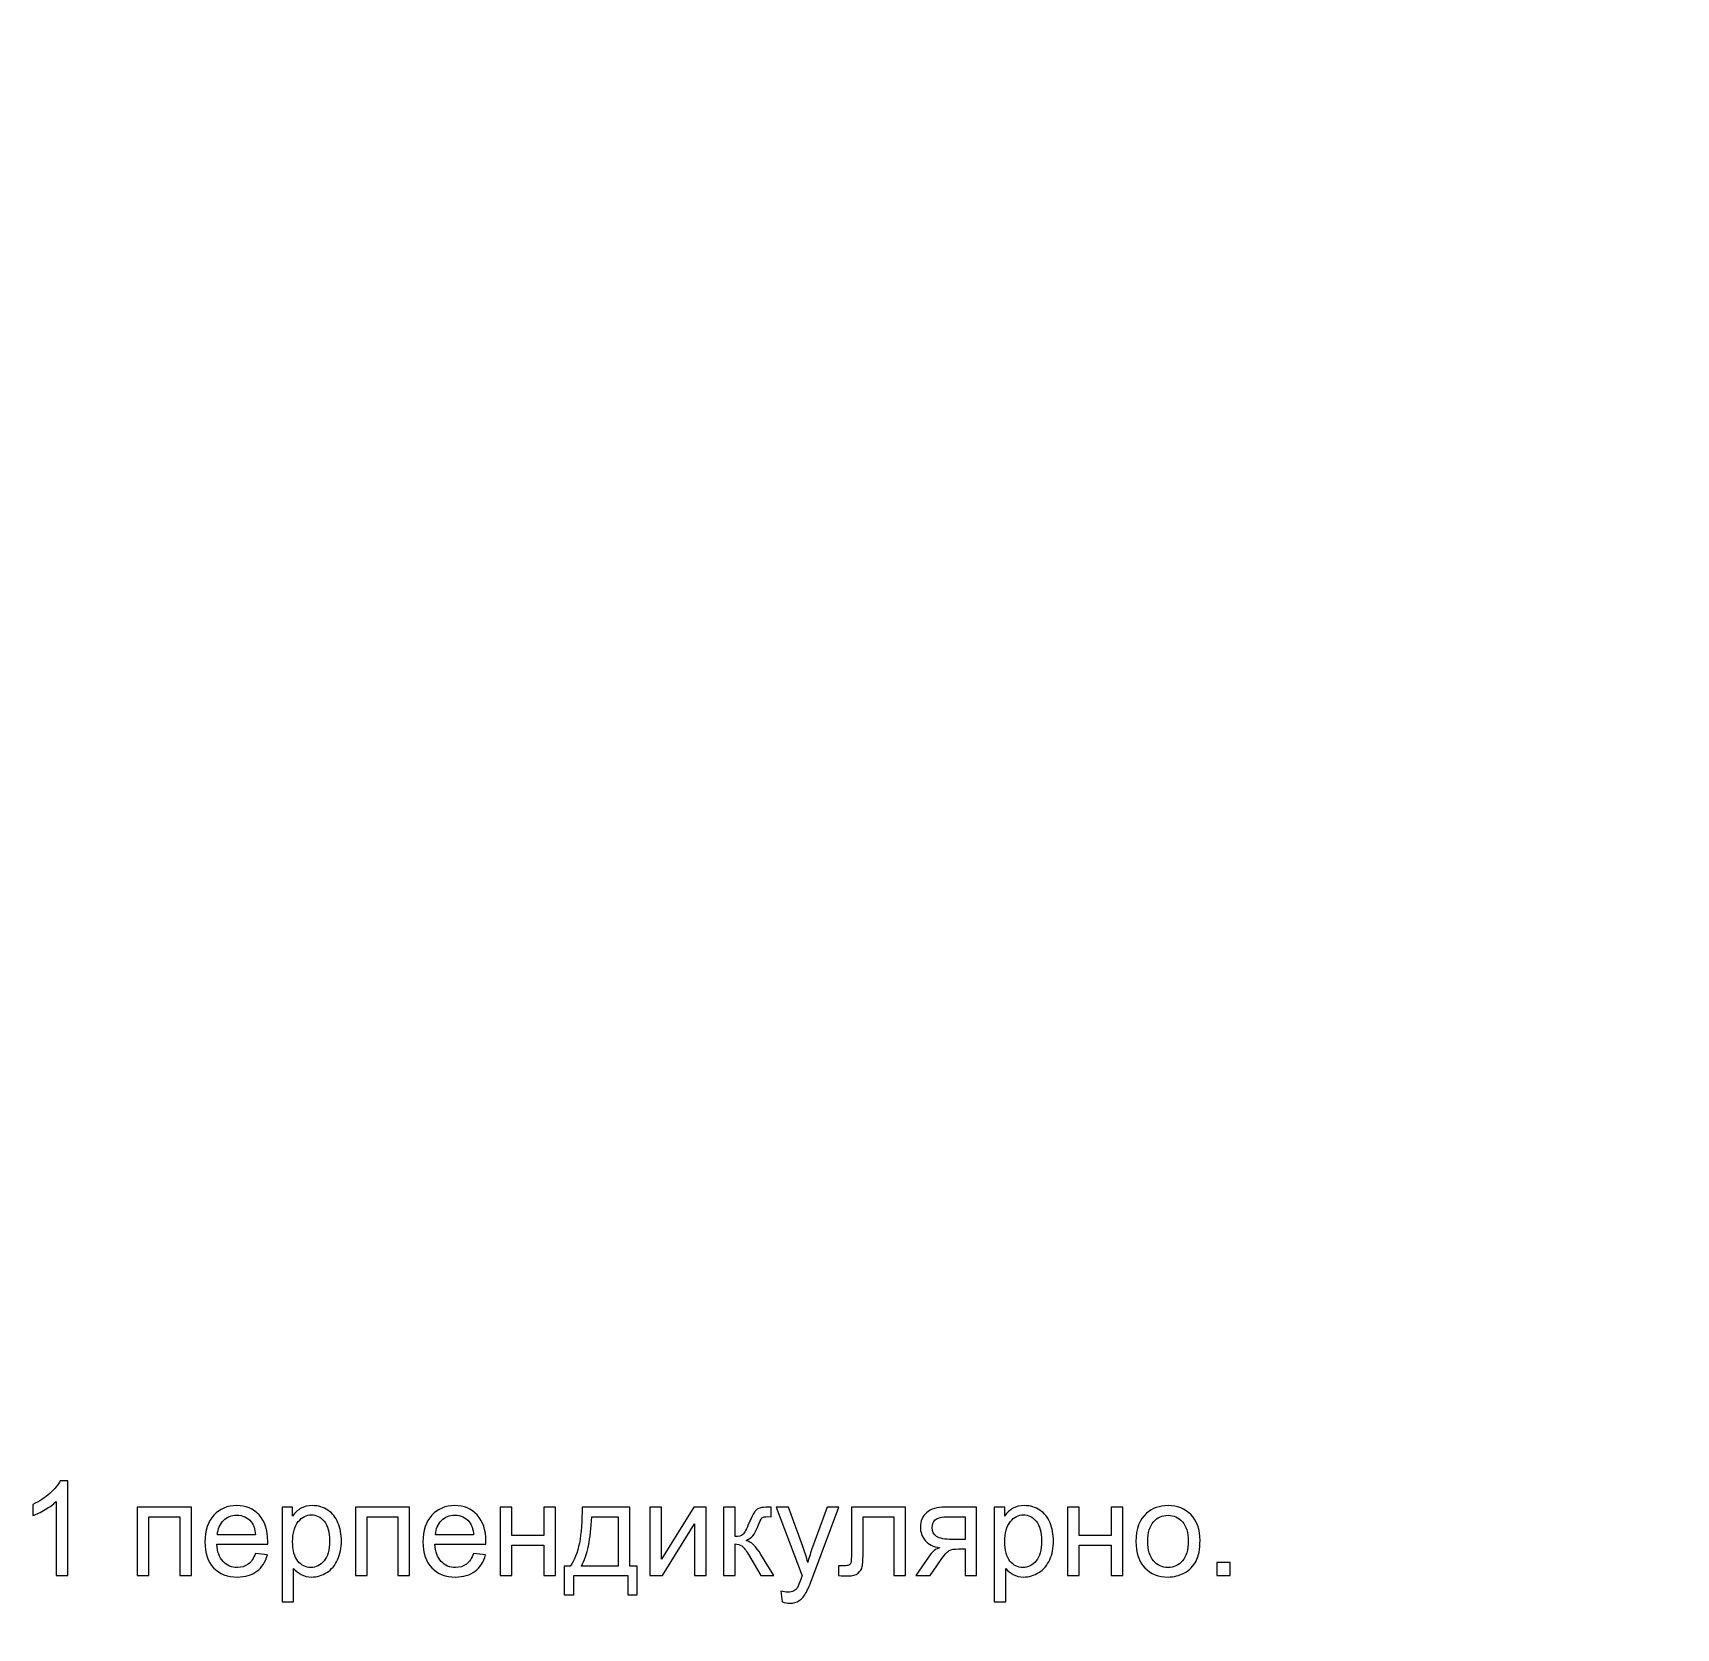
# Model space of a CAD drawing. Header units: millimetres. Extents: x -998 to 1016, y -1915 to 1914.
# Drawn here: x -381.4 to -95.7, y 1627.3 to 1904.6 of the extents above; entities that cross this region are included whole.
import ezdxf

# ---------------------------------------------------------------- set-up
doc = ezdxf.new("R2010")
doc.units = ezdxf.units.MM
doc.header["$MEASUREMENT"] = 0
doc.layers.add('layer 1', color=7, linetype='Continuous')

msp = doc.modelspace()

# ---------------------------------------------------------------- linework, layer by layer
at = {"layer": 'layer 1', "color": 114, "lineweight": 9}
msp.add_open_spline([(144.4676, -161.6374), (144.4676, -161.6374), (144.4676, -182.6297), (144.4676, -182.6297), (144.4676, -182.6297), (144.4676, -182.6297), (44.4676, -182.6297), (44.4676, -182.6297), (44.4676, -182.6297), (44.4676, -182.6297), (44.4676, -161.6374), (44.4676, -161.6374), (44.4676, -161.6374), (44.4676, -161.6374), (44.4677, -161.6297), (44.4677, -161.6297), (44.4677, -161.6297), (44.4677, -159.9729), (43.1245, -158.6297), (41.4677, -158.6297), (41.4677, -158.6297), (39.8109, -158.6297), (38.4677, -159.9729), (38.4677, -161.6297), (38.4677, -161.6297), (38.4677, -161.6297), (-49.5324, -161.6297), (-49.5324, -161.6297), (-49.5324, -161.6297), (-49.5324, -159.9728), (-50.8755, -158.6297), (-52.5324, -158.6297), (-52.5324, -158.6297), (-54.1893, -158.6297), (-55.5324, -159.9728), (-55.5324, -161.6297), (-55.5324, -161.6297), (-55.5324, -161.6297), (-55.5324, -182.6297), (-55.5324, -182.6297), (-55.5324, -182.6297), (-55.5324, -182.6297), (-155.5324, -182.6297), (-155.5324, -182.6297), (-155.5324, -182.6297), (-155.5324, -182.6297), (-155.5324, -161.6297), (-155.5324, -161.6297), (-155.5324, -161.6297), (-155.5324, -159.9728), (-156.8755, -158.6297), (-158.5324, -158.6297), (-158.5324, -158.6297), (-160.1893, -158.6297), (-161.5324, -159.9728), (-161.5324, -161.6297), (-161.5324, -161.6297), (-161.5324, -161.6297), (-186.5324, -161.6297), (-186.5324, -161.6297), (-186.5324, -161.6297), (-186.5324, -161.6297), (-186.5324, -161.621), (-186.5324, -161.621), (-186.5324, -161.621), (-186.5324, -161.621), (-186.5324, -157.6384), (-186.5324, -157.6384), (-186.5324, -157.6384), (-186.5324, -143.8456), (-186.5324, -127.4138), (-186.5324, -113.621), (-186.5324, -113.621), (-185.5152, -113.527), (-184.7189, -112.7028), (-184.7189, -111.6297), (-184.7189, -111.6297), (-184.7189, -110.5566), (-185.6149, -109.6297), (-186.7189, -109.6297), (-186.7189, -109.6297), (-186.7189, -109.6297), (-186.7991, -109.6297), (-186.7991, -109.6297), (-186.7991, -109.6297), (-186.7991, -109.6297), (-196.3095, -109.6297), (-196.3095, -109.6297), (-196.3095, -109.6297), (-196.3095, -109.6297), (-196.5324, -109.6421), (-196.5324, -109.6421), (-196.5324, -109.6421), (-197.532, -109.753), (-198.3095, -110.6005), (-198.3095, -111.6297), (-198.3095, -111.6297), (-198.3095, -112.6589), (-197.532, -113.5064), (-196.5324, -113.6173), (-196.5324, -113.6173), (-196.5324, -127.4206), (-196.5324, -143.8388), (-196.5324, -157.6421), (-196.5324, -157.6421), (-196.5324, -157.6421), (-196.5324, -161.6173), (-196.5324, -161.6173), (-196.5324, -161.6173), (-196.5324, -161.6173), (-196.5324, -161.6297), (-196.5324, -161.6297), (-196.5324, -161.6297), (-196.5324, -161.6297), (-205.0811, -161.6297), (-205.0811, -161.6297), (-205.0811, -161.6297), (-205.3639, -161.6297), (-205.5325, -161.5372), (-205.5325, -161.2882), (-205.5325, -161.2882), (-205.5325, -161.2882), (-205.5321, 510.098), (-205.5321, 510.098), (-205.5321, 510.098), (-205.5321, 812.9818), (-205.5321, 994.5099), (-205.5321, 1297.3937), (-205.5321, 1297.3937), (-205.5321, 1435.6691), (86.4509, 1406.9977), (96.8733, 1557.3874), (96.8733, 1557.3874), (96.9943, 1584.7277), (100.0804, 1813.5655), (97.475, 1838.3703), (97.475, 1838.3703), (97.475, 1838.3703), (112.475, 1838.3703), (112.475, 1838.3703), (112.475, 1838.3703), (114.1319, 1838.3703), (115.475, 1839.7134), (115.475, 1841.3703), (115.475, 1841.3703), (115.475, 1843.0272), (114.1319, 1844.3703), (112.475, 1844.3703), (112.475, 1844.3703), (112.475, 1844.3703), (112.475, 1859.3709), (112.475, 1859.3709), (112.475, 1859.3709), (112.475, 1859.3709), (112.475, 1866.2398), (112.475, 1866.2398), (112.475, 1866.2398), (112.475, 1866.2398), (127.475, 1866.2398), (127.475, 1866.2398), (127.475, 1866.2398), (129.1319, 1866.2398), (130.475, 1867.5829), (130.475, 1869.2398), (130.475, 1869.2398), (130.475, 1870.8967), (129.1319, 1872.2398), (127.475, 1872.2398), (127.475, 1872.2398), (127.475, 1872.2398), (127.475, 1887.2397), (127.475, 1887.2397), (127.475, 1887.2397), (127.475, 1887.2397), (127.475, 1894.1092), (127.475, 1894.1092), (127.475, 1894.1092), (127.475, 1897.5437), (127.4443, 1903.1743), (127.475, 1904.4518), (127.475, 1904.4518), (127.475, 1904.4518), (190.0529, 1904.6473), (190.0529, 1904.6473), (190.0529, 1904.6473), (190.0529, 1662.555), (190.0529, 1420.9626), (190.0529, 1178.8703), (190.0529, 1178.8703), (190.0529, 1178.8703), (-43.8065, 1178.8703), (-43.8065, 1178.8703), (-43.8065, 1178.8703), (-43.8065, 1178.8703), (-43.8065, 1178.8704), (-43.8065, 1178.8704), (-43.8065, 1178.8704), (-43.8065, 1180.5273), (-45.1496, 1181.8704), (-46.8065, 1181.8704), (-46.8065, 1181.8704), (-49.5989, 1181.8704), (-49.8406, 1178.8703), (-49.8682, 1178.8703), (-49.8682, 1178.8703), (-49.8682, 1178.8703), (-49.8682, 1162.8703), (-49.8682, 1162.8703), (-49.8682, 1162.8703), (-49.8411, 1162.8703), (-49.5982, 1159.8703), (-46.8065, 1159.8703), (-46.8065, 1159.8703), (-45.1496, 1159.8703), (-43.8065, 1161.2134), (-43.8065, 1162.8703), (-43.8065, 1162.8703), (-43.8065, 1162.8703), (190.0529, 1162.8703), (190.0529, 1162.8703), (190.0529, 1162.8703), (190.0529, 1162.8703), (190.0529, 843.8703), (190.0529, 843.8703), (190.0529, 843.8703), (190.0529, 843.8703), (-43.8065, 843.8703), (-43.8065, 843.8703), (-43.8065, 843.8703), (-43.8065, 843.8703), (-43.8065, 843.8704), (-43.8065, 843.8704), (-43.8065, 843.8704), (-43.8065, 845.5273), (-45.1496, 846.8704), (-46.8065, 846.8704), (-46.8065, 846.8704), (-49.5975, 846.8704), (-49.8422, 843.8703), (-49.8682, 843.8703), (-49.8682, 843.8703), (-49.8682, 843.8703), (-49.8682, 827.8703), (-49.8682, 827.8703), (-49.8682, 827.8703), (-49.8411, 827.8703), (-49.5982, 824.8703), (-46.8065, 824.8703), (-46.8065, 824.8703), (-45.1496, 824.8703), (-43.8065, 826.2134), (-43.8065, 827.8703), (-43.8065, 827.8703), (-43.8065, 827.8703), (190.0529, 827.8703), (190.0529, 827.8703), (190.0529, 827.8703), (190.0529, 827.8703), (190.0529, 508.8703), (190.0529, 508.8703), (190.0529, 508.8703), (190.0529, 508.8703), (-43.8065, 508.8703), (-43.8065, 508.8703), (-43.8065, 508.8703), (-43.8065, 510.5272), (-45.1496, 511.8703), (-46.8065, 511.8703), (-46.8065, 511.8703), (-48.4634, 511.8703), (-49.8682, 510.5272), (-49.8682, 508.8703), (-49.8682, 508.8703), (-49.8682, 508.8703), (-49.8682, 492.8703), (-49.8682, 492.8703), (-49.8682, 492.8703), (-49.8682, 491.2134), (-48.4634, 489.8703), (-46.8065, 489.8703), (-46.8065, 489.8703), (-45.1496, 489.8703), (-43.8065, 491.2134), (-43.8065, 492.8703), (-43.8065, 492.8703), (-43.8065, 492.8703), (190.0529, 492.8703), (190.0529, 492.8703), (190.0529, 492.8703), (190.0529, 492.8703), (190.0529, 173.8703), (190.0529, 173.8703), (190.0529, 173.8703), (190.0529, 173.8703), (-43.8065, 173.8703), (-43.8065, 173.8703), (-43.8065, 173.8703), (-43.8065, 175.5272), (-45.1496, 176.8703), (-46.8065, 176.8703), (-46.8065, 176.8703), (-48.4634, 176.8703), (-49.8682, 175.5272), (-49.8682, 173.8703), (-49.8682, 173.8703), (-49.8682, 173.8703), (-49.8682, 157.8703), (-49.8682, 157.8703), (-49.8682, 157.8703), (-49.8682, 156.2134), (-48.4634, 154.8703), (-46.8065, 154.8703), (-46.8065, 154.8703), (-45.1496, 154.8703), (-43.8065, 156.2134), (-43.8065, 157.8703), (-43.8065, 157.8703), (-43.8065, 157.8703), (190.0529, 157.8703), (190.0529, 157.8703), (190.0529, 157.8703), (190.0529, 157.8703), (190.0529, -161.6297), (190.0529, -161.6297), (190.0529, -161.6297), (190.0529, -161.6297), (150.4675, -161.6297), (150.4675, -161.6297), (150.4675, -161.6297), (150.4675, -159.9729), (149.1243, -158.6297), (147.4675, -158.6297), (147.4675, -158.6297), (145.8107, -158.6297), (144.4675, -159.9729), (144.4675, -161.6297), (144.4675, -161.6297), (144.4675, -161.6297), (144.4676, -161.6374), (144.4676, -161.6374)], degree=3, knots=[0, 0, 0, 0, 0.01162791, 0.01162791, 0.01162791, 0.01162791, 0.02325581, 0.02325581, 0.02325581, 0.02325581, 0.03488372, 0.03488372, 0.03488372, 0.03488372, 0.04651163, 0.04651163, 0.04651163, 0.04651163, 0.05813953, 0.05813953, 0.05813953, 0.05813953, 0.06976744, 0.06976744, 0.06976744, 0.06976744, 0.08139535, 0.08139535, 0.08139535, 0.08139535, 0.09302326, 0.09302326, 0.09302326, 0.09302326, 0.10465116, 0.10465116, 0.10465116, 0.10465116, 0.11627907, 0.11627907, 0.11627907, 0.11627907, 0.12790698, 0.12790698, 0.12790698, 0.12790698, 0.13953488, 0.13953488, 0.13953488, 0.13953488, 0.15116279, 0.15116279, 0.15116279, 0.15116279, 0.1627907, 0.1627907, 0.1627907, 0.1627907, 0.1744186, 0.1744186, 0.1744186, 0.1744186, 0.18604651, 0.18604651, 0.18604651, 0.18604651, 0.19767442, 0.19767442, 0.19767442, 0.19767442, 0.20930233, 0.20930233, 0.20930233, 0.20930233, 0.22093023, 0.22093023, 0.22093023, 0.22093023, 0.23255814, 0.23255814, 0.23255814, 0.23255814, 0.24418605, 0.24418605, 0.24418605, 0.24418605, 0.25581395, 0.25581395, 0.25581395, 0.25581395, 0.26744186, 0.26744186, 0.26744186, 0.26744186, 0.27906977, 0.27906977, 0.27906977, 0.27906977, 0.29069767, 0.29069767, 0.29069767, 0.29069767, 0.30232558, 0.30232558, 0.30232558, 0.30232558, 0.31395349, 0.31395349, 0.31395349, 0.31395349, 0.3255814, 0.3255814, 0.3255814, 0.3255814, 0.3372093, 0.3372093, 0.3372093, 0.3372093, 0.34883721, 0.34883721, 0.34883721, 0.34883721, 0.36046512, 0.36046512, 0.36046512, 0.36046512, 0.37209302, 0.37209302, 0.37209302, 0.37209302, 0.38372093, 0.38372093, 0.38372093, 0.38372093, 0.39534884, 0.39534884, 0.39534884, 0.39534884, 0.40697674, 0.40697674, 0.40697674, 0.40697674, 0.41860465, 0.41860465, 0.41860465, 0.41860465, 0.43023256, 0.43023256, 0.43023256, 0.43023256, 0.44186047, 0.44186047, 0.44186047, 0.44186047, 0.45348837, 0.45348837, 0.45348837, 0.45348837, 0.46511628, 0.46511628, 0.46511628, 0.46511628, 0.47674419, 0.47674419, 0.47674419, 0.47674419, 0.48837209, 0.48837209, 0.48837209, 0.48837209, 0.5, 0.5, 0.5, 0.5, 0.51162791, 0.51162791, 0.51162791, 0.51162791, 0.52325581, 0.52325581, 0.52325581, 0.52325581, 0.53488372, 0.53488372, 0.53488372, 0.53488372, 0.54651163, 0.54651163, 0.54651163, 0.54651163, 0.55813953, 0.55813953, 0.55813953, 0.55813953, 0.56976744, 0.56976744, 0.56976744, 0.56976744, 0.58139535, 0.58139535, 0.58139535, 0.58139535, 0.59302326, 0.59302326, 0.59302326, 0.59302326, 0.60465116, 0.60465116, 0.60465116, 0.60465116, 0.61627907, 0.61627907, 0.61627907, 0.61627907, 0.62790698, 0.62790698, 0.62790698, 0.62790698, 0.63953488, 0.63953488, 0.63953488, 0.63953488, 0.65116279, 0.65116279, 0.65116279, 0.65116279, 0.6627907, 0.6627907, 0.6627907, 0.6627907, 0.6744186, 0.6744186, 0.6744186, 0.6744186, 0.68604651, 0.68604651, 0.68604651, 0.68604651, 0.69767442, 0.69767442, 0.69767442, 0.69767442, 0.70930233, 0.70930233, 0.70930233, 0.70930233, 0.72093023, 0.72093023, 0.72093023, 0.72093023, 0.73255814, 0.73255814, 0.73255814, 0.73255814, 0.74418605, 0.74418605, 0.74418605, 0.74418605, 0.75581395, 0.75581395, 0.75581395, 0.75581395, 0.76744186, 0.76744186, 0.76744186, 0.76744186, 0.77906977, 0.77906977, 0.77906977, 0.77906977, 0.79069767, 0.79069767, 0.79069767, 0.79069767, 0.80232558, 0.80232558, 0.80232558, 0.80232558, 0.81395349, 0.81395349, 0.81395349, 0.81395349, 0.8255814, 0.8255814, 0.8255814, 0.8255814, 0.8372093, 0.8372093, 0.8372093, 0.8372093, 0.84883721, 0.84883721, 0.84883721, 0.84883721, 0.86046512, 0.86046512, 0.86046512, 0.86046512, 0.87209302, 0.87209302, 0.87209302, 0.87209302, 0.88372093, 0.88372093, 0.88372093, 0.88372093, 0.89534884, 0.89534884, 0.89534884, 0.89534884, 0.90697674, 0.90697674, 0.90697674, 0.90697674, 0.91860465, 0.91860465, 0.91860465, 0.91860465, 0.93023256, 0.93023256, 0.93023256, 0.93023256, 0.94186047, 0.94186047, 0.94186047, 0.94186047, 0.95348837, 0.95348837, 0.95348837, 0.95348837, 0.96511628, 0.96511628, 0.96511628, 0.96511628, 0.97674419, 0.97674419, 0.97674419, 0.97674419, 1, 1, 1, 1], dxfattribs=at)
at = {"layer": 'layer 1', "color": 250}
for points, knots in [([(-375.3844, 1636.4303), (-375.3844, 1636.4303), (-377.4023, 1636.4303), (-377.4023, 1636.4303), (-377.4023, 1636.4303), (-377.4023, 1636.4303), (-377.4023, 1649.2791), (-377.4023, 1649.2791), (-377.4023, 1649.2791), (-377.8877, 1648.8128), (-378.5259, 1648.3504), (-379.3132, 1647.888), (-379.3132, 1647.888), (-380.1005, 1647.4255), (-380.8113, 1647.0777), (-381.4381, 1646.8484), (-381.4381, 1646.8484), (-381.4381, 1646.8484), (-381.4381, 1648.7975), (-381.4381, 1648.7975), (-381.4381, 1648.7975), (-380.3107, 1649.3249), (-379.3247, 1649.967), (-378.48, 1650.7237), (-378.48, 1650.7237), (-377.6354, 1651.4766), (-377.0354, 1652.2066), (-376.6838, 1652.9174), (-376.6838, 1652.9174), (-376.6838, 1652.9174), (-375.3844, 1652.9174), (-375.3844, 1652.9174), (-375.3844, 1652.9174), (-375.3844, 1652.9174), (-375.3844, 1636.4303), (-375.3844, 1636.4303)], [0, 0, 0, 0, 0.1, 0.1, 0.1, 0.1, 0.2, 0.2, 0.2, 0.2, 0.3, 0.3, 0.3, 0.3, 0.4, 0.4, 0.4, 0.4, 0.5, 0.5, 0.5, 0.5, 0.6, 0.6, 0.6, 0.6, 0.7, 0.7, 0.7, 0.7, 0.8, 0.8, 0.8, 0.8, 1, 1, 1, 1]), ([(-363.2771, 1648.3313), (-363.2771, 1648.3313), (-353.8755, 1648.3313), (-353.8755, 1648.3313), (-353.8755, 1648.3313), (-353.8755, 1648.3313), (-353.8755, 1636.4303), (-353.8755, 1636.4303), (-353.8755, 1636.4303), (-353.8755, 1636.4303), (-355.8934, 1636.4303), (-355.8934, 1636.4303), (-355.8934, 1636.4303), (-355.8934, 1636.4303), (-355.8934, 1646.6573), (-355.8934, 1646.6573), (-355.8934, 1646.6573), (-355.8934, 1646.6573), (-361.2592, 1646.6573), (-361.2592, 1646.6573), (-361.2592, 1646.6573), (-361.2592, 1646.6573), (-361.2592, 1636.4303), (-361.2592, 1636.4303), (-361.2592, 1636.4303), (-361.2592, 1636.4303), (-363.2771, 1636.4303), (-363.2771, 1636.4303), (-363.2771, 1636.4303), (-363.2771, 1636.4303), (-363.2771, 1648.3313), (-363.2771, 1648.3313)], [0, 0, 0, 0, 0.11111111, 0.11111111, 0.11111111, 0.11111111, 0.22222222, 0.22222222, 0.22222222, 0.22222222, 0.33333333, 0.33333333, 0.33333333, 0.33333333, 0.44444444, 0.44444444, 0.44444444, 0.44444444, 0.55555556, 0.55555556, 0.55555556, 0.55555556, 0.66666667, 0.66666667, 0.66666667, 0.66666667, 0.77777778, 0.77777778, 0.77777778, 0.77777778, 1, 1, 1, 1]), ([(-342.7427, 1640.2826), (-342.7427, 1640.2826), (-340.6561, 1640.0075), (-340.6561, 1640.0075), (-340.6561, 1640.0075), (-340.9809, 1638.796), (-341.5886, 1637.852), (-342.4752, 1637.1832), (-342.4752, 1637.1832), (-343.3619, 1636.5144), (-344.4931, 1636.1781), (-345.8728, 1636.1781), (-345.8728, 1636.1781), (-347.6079, 1636.1781), (-348.9837, 1636.7131), (-350.0003, 1637.7832), (-350.0003, 1637.7832), (-351.0169, 1638.8495), (-351.5252, 1640.3514), (-351.5252, 1642.2814), (-351.5252, 1642.2814), (-351.5252, 1644.2764), (-351.0131, 1645.828), (-349.985, 1646.9287), (-349.985, 1646.9287), (-348.9569, 1648.0332), (-347.6231, 1648.5835), (-345.9836, 1648.5835), (-345.9836, 1648.5835), (-344.3976, 1648.5835), (-343.102, 1648.0446), (-342.0969, 1646.9631), (-342.0969, 1646.9631), (-341.0917, 1645.8815), (-340.5873, 1644.3605), (-340.5873, 1642.3999), (-340.5873, 1642.3999), (-340.5873, 1642.2814), (-340.5911, 1642.1018), (-340.5987, 1641.8649), (-340.5987, 1641.8649), (-340.5987, 1641.8649), (-349.4614, 1641.8649), (-349.4614, 1641.8649), (-349.4614, 1641.8649), (-349.385, 1640.5616), (-349.0181, 1639.5603), (-348.3531, 1638.8686), (-348.3531, 1638.8686), (-347.6919, 1638.1768), (-346.8626, 1637.8291), (-345.8728, 1637.8291), (-345.8728, 1637.8291), (-345.1352, 1637.8291), (-344.5046, 1638.024), (-343.9848, 1638.4138), (-343.9848, 1638.4138), (-343.4612, 1638.8036), (-343.0485, 1639.4266), (-342.7427, 1640.2826)], [0, 0, 0, 0, 0.0625, 0.0625, 0.0625, 0.0625, 0.125, 0.125, 0.125, 0.125, 0.1875, 0.1875, 0.1875, 0.1875, 0.25, 0.25, 0.25, 0.25, 0.3125, 0.3125, 0.3125, 0.3125, 0.375, 0.375, 0.375, 0.375, 0.4375, 0.4375, 0.4375, 0.4375, 0.5, 0.5, 0.5, 0.5, 0.5625, 0.5625, 0.5625, 0.5625, 0.625, 0.625, 0.625, 0.625, 0.6875, 0.6875, 0.6875, 0.6875, 0.75, 0.75, 0.75, 0.75, 0.8125, 0.8125, 0.8125, 0.8125, 0.875, 0.875, 0.875, 0.875, 1, 1, 1, 1]), ([(-349.3468, 1643.5159), (-349.3468, 1643.5159), (-342.7198, 1643.5159), (-342.7198, 1643.5159), (-342.7198, 1643.5159), (-342.8077, 1644.5172), (-343.0638, 1645.2662), (-343.4803, 1645.7669), (-343.4803, 1645.7669), (-344.1186, 1646.5427), (-344.9517, 1646.9325), (-345.9721, 1646.9325), (-345.9721, 1646.9325), (-346.897, 1646.9325), (-347.6728, 1646.623), (-348.3034, 1646.0038), (-348.3034, 1646.0038), (-348.9302, 1645.3847), (-349.278, 1644.5554), (-349.3468, 1643.5159)], [0, 0, 0, 0, 0.16666667, 0.16666667, 0.16666667, 0.16666667, 0.33333333, 0.33333333, 0.33333333, 0.33333333, 0.5, 0.5, 0.5, 0.5, 0.66666667, 0.66666667, 0.66666667, 0.66666667, 1, 1, 1, 1]), ([(-338.107, 1631.8671), (-338.107, 1631.8671), (-338.107, 1648.3313), (-338.107, 1648.3313), (-338.107, 1648.3313), (-338.107, 1648.3313), (-336.2725, 1648.3313), (-336.2725, 1648.3313), (-336.2725, 1648.3313), (-336.2725, 1648.3313), (-336.2725, 1646.7682), (-336.2725, 1646.7682), (-336.2725, 1646.7682), (-335.8407, 1647.372), (-335.3515, 1647.8268), (-334.805, 1648.1287), (-334.805, 1648.1287), (-334.2623, 1648.4306), (-333.6011, 1648.5835), (-332.8253, 1648.5835), (-332.8253, 1648.5835), (-331.8087, 1648.5835), (-330.9144, 1648.3236), (-330.1386, 1647.8001), (-330.1386, 1647.8001), (-329.3628, 1647.2803), (-328.778, 1646.5427), (-328.3806, 1645.5949), (-328.3806, 1645.5949), (-327.9869, 1644.6433), (-327.7882, 1643.6038), (-327.7882, 1642.4687), (-327.7882, 1642.4687), (-327.7882, 1641.2572), (-328.0061, 1640.1642), (-328.4417, 1639.1896), (-328.4417, 1639.1896), (-328.8774, 1638.2189), (-329.5118, 1637.4736), (-330.345, 1636.9539), (-330.345, 1636.9539), (-331.1743, 1636.4379), (-332.0495, 1636.1781), (-332.9667, 1636.1781), (-332.9667, 1636.1781), (-333.6393, 1636.1781), (-334.2432, 1636.3195), (-334.7744, 1636.6023), (-334.7744, 1636.6023), (-335.3094, 1636.8851), (-335.7451, 1637.2405), (-336.0891, 1637.6724), (-336.0891, 1637.6724), (-336.0891, 1637.6724), (-336.0891, 1631.8671), (-336.0891, 1631.8671), (-336.0891, 1631.8671), (-336.0891, 1631.8671), (-338.107, 1631.8671), (-338.107, 1631.8671)], [0, 0, 0, 0, 0.0625, 0.0625, 0.0625, 0.0625, 0.125, 0.125, 0.125, 0.125, 0.1875, 0.1875, 0.1875, 0.1875, 0.25, 0.25, 0.25, 0.25, 0.3125, 0.3125, 0.3125, 0.3125, 0.375, 0.375, 0.375, 0.375, 0.4375, 0.4375, 0.4375, 0.4375, 0.5, 0.5, 0.5, 0.5, 0.5625, 0.5625, 0.5625, 0.5625, 0.625, 0.625, 0.625, 0.625, 0.6875, 0.6875, 0.6875, 0.6875, 0.75, 0.75, 0.75, 0.75, 0.8125, 0.8125, 0.8125, 0.8125, 0.875, 0.875, 0.875, 0.875, 1, 1, 1, 1]), ([(-336.2725, 1642.3082), (-336.2725, 1640.7833), (-335.963, 1639.6559), (-335.3477, 1638.9259), (-335.3477, 1638.9259), (-334.7285, 1638.196), (-333.9795, 1637.8291), (-333.1005, 1637.8291), (-333.1005, 1637.8291), (-332.2062, 1637.8291), (-331.4418, 1638.2074), (-330.8074, 1638.9641), (-330.8074, 1638.9641), (-330.1692, 1639.7208), (-329.852, 1640.8903), (-329.852, 1642.4763), (-329.852, 1642.4763), (-329.852, 1643.9898), (-330.1615, 1645.121), (-330.7845, 1645.8739), (-330.7845, 1645.8739), (-331.4074, 1646.6268), (-332.1488, 1647.0013), (-333.0126, 1647.0013), (-333.0126, 1647.0013), (-333.8686, 1647.0013), (-334.6254, 1646.6), (-335.2827, 1645.8013), (-335.2827, 1645.8013), (-335.9439, 1644.9987), (-336.2725, 1643.8369), (-336.2725, 1642.3082)], [0, 0, 0, 0, 0.11111111, 0.11111111, 0.11111111, 0.11111111, 0.22222222, 0.22222222, 0.22222222, 0.22222222, 0.33333333, 0.33333333, 0.33333333, 0.33333333, 0.44444444, 0.44444444, 0.44444444, 0.44444444, 0.55555556, 0.55555556, 0.55555556, 0.55555556, 0.66666667, 0.66666667, 0.66666667, 0.66666667, 0.77777778, 0.77777778, 0.77777778, 0.77777778, 1, 1, 1, 1]), ([(-325.3538, 1648.3313), (-325.3538, 1648.3313), (-315.9522, 1648.3313), (-315.9522, 1648.3313), (-315.9522, 1648.3313), (-315.9522, 1648.3313), (-315.9522, 1636.4303), (-315.9522, 1636.4303), (-315.9522, 1636.4303), (-315.9522, 1636.4303), (-317.9701, 1636.4303), (-317.9701, 1636.4303), (-317.9701, 1636.4303), (-317.9701, 1636.4303), (-317.9701, 1646.6573), (-317.9701, 1646.6573), (-317.9701, 1646.6573), (-317.9701, 1646.6573), (-323.3359, 1646.6573), (-323.3359, 1646.6573), (-323.3359, 1646.6573), (-323.3359, 1646.6573), (-323.3359, 1636.4303), (-323.3359, 1636.4303), (-323.3359, 1636.4303), (-323.3359, 1636.4303), (-325.3538, 1636.4303), (-325.3538, 1636.4303), (-325.3538, 1636.4303), (-325.3538, 1636.4303), (-325.3538, 1648.3313), (-325.3538, 1648.3313)], [0, 0, 0, 0, 0.11111111, 0.11111111, 0.11111111, 0.11111111, 0.22222222, 0.22222222, 0.22222222, 0.22222222, 0.33333333, 0.33333333, 0.33333333, 0.33333333, 0.44444444, 0.44444444, 0.44444444, 0.44444444, 0.55555556, 0.55555556, 0.55555556, 0.55555556, 0.66666667, 0.66666667, 0.66666667, 0.66666667, 0.77777778, 0.77777778, 0.77777778, 0.77777778, 1, 1, 1, 1]), ([(-304.8194, 1640.2826), (-304.8194, 1640.2826), (-302.7328, 1640.0075), (-302.7328, 1640.0075), (-302.7328, 1640.0075), (-303.0576, 1638.796), (-303.6653, 1637.852), (-304.5519, 1637.1832), (-304.5519, 1637.1832), (-305.4386, 1636.5144), (-306.5698, 1636.1781), (-307.9495, 1636.1781), (-307.9495, 1636.1781), (-309.6846, 1636.1781), (-311.0604, 1636.7131), (-312.077, 1637.7832), (-312.077, 1637.7832), (-313.0936, 1638.8495), (-313.6019, 1640.3514), (-313.6019, 1642.2814), (-313.6019, 1642.2814), (-313.6019, 1644.2764), (-313.0898, 1645.828), (-312.0617, 1646.9287), (-312.0617, 1646.9287), (-311.0336, 1648.0332), (-309.6998, 1648.5835), (-308.0603, 1648.5835), (-308.0603, 1648.5835), (-306.4743, 1648.5835), (-305.1787, 1648.0446), (-304.1736, 1646.9631), (-304.1736, 1646.9631), (-303.1684, 1645.8815), (-302.664, 1644.3605), (-302.664, 1642.3999), (-302.664, 1642.3999), (-302.664, 1642.2814), (-302.6678, 1642.1018), (-302.6754, 1641.8649), (-302.6754, 1641.8649), (-302.6754, 1641.8649), (-311.5381, 1641.8649), (-311.5381, 1641.8649), (-311.5381, 1641.8649), (-311.4617, 1640.5616), (-311.0948, 1639.5603), (-310.4298, 1638.8686), (-310.4298, 1638.8686), (-309.7686, 1638.1768), (-308.9393, 1637.8291), (-307.9495, 1637.8291), (-307.9495, 1637.8291), (-307.2119, 1637.8291), (-306.5813, 1638.024), (-306.0615, 1638.4138), (-306.0615, 1638.4138), (-305.5379, 1638.8036), (-305.1252, 1639.4266), (-304.8194, 1640.2826)], [0, 0, 0, 0, 0.0625, 0.0625, 0.0625, 0.0625, 0.125, 0.125, 0.125, 0.125, 0.1875, 0.1875, 0.1875, 0.1875, 0.25, 0.25, 0.25, 0.25, 0.3125, 0.3125, 0.3125, 0.3125, 0.375, 0.375, 0.375, 0.375, 0.4375, 0.4375, 0.4375, 0.4375, 0.5, 0.5, 0.5, 0.5, 0.5625, 0.5625, 0.5625, 0.5625, 0.625, 0.625, 0.625, 0.625, 0.6875, 0.6875, 0.6875, 0.6875, 0.75, 0.75, 0.75, 0.75, 0.8125, 0.8125, 0.8125, 0.8125, 0.875, 0.875, 0.875, 0.875, 1, 1, 1, 1]), ([(-311.4235, 1643.5159), (-311.4235, 1643.5159), (-304.7965, 1643.5159), (-304.7965, 1643.5159), (-304.7965, 1643.5159), (-304.8844, 1644.5172), (-305.1405, 1645.2662), (-305.557, 1645.7669), (-305.557, 1645.7669), (-306.1953, 1646.5427), (-307.0284, 1646.9325), (-308.0488, 1646.9325), (-308.0488, 1646.9325), (-308.9737, 1646.9325), (-309.7495, 1646.623), (-310.3801, 1646.0038), (-310.3801, 1646.0038), (-311.0069, 1645.3847), (-311.3547, 1644.5554), (-311.4235, 1643.5159)], [0, 0, 0, 0, 0.16666667, 0.16666667, 0.16666667, 0.16666667, 0.33333333, 0.33333333, 0.33333333, 0.33333333, 0.5, 0.5, 0.5, 0.5, 0.66666667, 0.66666667, 0.66666667, 0.66666667, 1, 1, 1, 1]), ([(-300.1837, 1648.3313), (-300.1837, 1648.3313), (-298.1658, 1648.3313), (-298.1658, 1648.3313), (-298.1658, 1648.3313), (-298.1658, 1648.3313), (-298.1658, 1643.3783), (-298.1658, 1643.3783), (-298.1658, 1643.3783), (-298.1658, 1643.3783), (-292.5707, 1643.3783), (-292.5707, 1643.3783), (-292.5707, 1643.3783), (-292.5707, 1643.3783), (-292.5707, 1648.3313), (-292.5707, 1648.3313), (-292.5707, 1648.3313), (-292.5707, 1648.3313), (-290.5528, 1648.3313), (-290.5528, 1648.3313), (-290.5528, 1648.3313), (-290.5528, 1648.3313), (-290.5528, 1636.4303), (-290.5528, 1636.4303), (-290.5528, 1636.4303), (-290.5528, 1636.4303), (-292.5707, 1636.4303), (-292.5707, 1636.4303), (-292.5707, 1636.4303), (-292.5707, 1636.4303), (-292.5707, 1641.7043), (-292.5707, 1641.7043), (-292.5707, 1641.7043), (-292.5707, 1641.7043), (-298.1658, 1641.7043), (-298.1658, 1641.7043), (-298.1658, 1641.7043), (-298.1658, 1641.7043), (-298.1658, 1636.4303), (-298.1658, 1636.4303), (-298.1658, 1636.4303), (-298.1658, 1636.4303), (-300.1837, 1636.4303), (-300.1837, 1636.4303), (-300.1837, 1636.4303), (-300.1837, 1636.4303), (-300.1837, 1648.3313), (-300.1837, 1648.3313)], [0, 0, 0, 0, 0.07692308, 0.07692308, 0.07692308, 0.07692308, 0.15384615, 0.15384615, 0.15384615, 0.15384615, 0.23076923, 0.23076923, 0.23076923, 0.23076923, 0.30769231, 0.30769231, 0.30769231, 0.30769231, 0.38461538, 0.38461538, 0.38461538, 0.38461538, 0.46153846, 0.46153846, 0.46153846, 0.46153846, 0.53846154, 0.53846154, 0.53846154, 0.53846154, 0.61538462, 0.61538462, 0.61538462, 0.61538462, 0.69230769, 0.69230769, 0.69230769, 0.69230769, 0.76923077, 0.76923077, 0.76923077, 0.76923077, 0.84615385, 0.84615385, 0.84615385, 0.84615385, 1, 1, 1, 1]), ([(-285.94, 1648.3313), (-285.94, 1648.3313), (-277.6391, 1648.3313), (-277.6391, 1648.3313), (-277.6391, 1648.3313), (-277.6391, 1648.3313), (-277.6391, 1638.0813), (-277.6391, 1638.0813), (-277.6391, 1638.0813), (-277.6391, 1638.0813), (-276.355, 1638.0813), (-276.355, 1638.0813), (-276.355, 1638.0813), (-276.355, 1638.0813), (-276.355, 1633.0595), (-276.355, 1633.0595), (-276.355, 1633.0595), (-276.355, 1633.0595), (-278.006, 1633.0595), (-278.006, 1633.0595), (-278.006, 1633.0595), (-278.006, 1633.0595), (-278.006, 1636.4303), (-278.006, 1636.4303), (-278.006, 1636.4303), (-278.006, 1636.4303), (-287.3846, 1636.4303), (-287.3846, 1636.4303), (-287.3846, 1636.4303), (-287.3846, 1636.4303), (-287.3846, 1633.0595), (-287.3846, 1633.0595), (-287.3846, 1633.0595), (-287.3846, 1633.0595), (-289.0356, 1633.0595), (-289.0356, 1633.0595), (-289.0356, 1633.0595), (-289.0356, 1633.0595), (-289.0356, 1638.0813), (-289.0356, 1638.0813), (-289.0356, 1638.0813), (-289.0356, 1638.0813), (-287.9808, 1638.0813), (-287.9808, 1638.0813), (-287.9808, 1638.0813), (-286.5591, 1640.0113), (-285.8788, 1643.428), (-285.94, 1648.3313)], [0, 0, 0, 0, 0.07692308, 0.07692308, 0.07692308, 0.07692308, 0.15384615, 0.15384615, 0.15384615, 0.15384615, 0.23076923, 0.23076923, 0.23076923, 0.23076923, 0.30769231, 0.30769231, 0.30769231, 0.30769231, 0.38461538, 0.38461538, 0.38461538, 0.38461538, 0.46153846, 0.46153846, 0.46153846, 0.46153846, 0.53846154, 0.53846154, 0.53846154, 0.53846154, 0.61538462, 0.61538462, 0.61538462, 0.61538462, 0.69230769, 0.69230769, 0.69230769, 0.69230769, 0.76923077, 0.76923077, 0.76923077, 0.76923077, 0.84615385, 0.84615385, 0.84615385, 0.84615385, 1, 1, 1, 1]), ([(-284.266, 1646.6573), (-284.4151, 1642.7935), (-285.0113, 1639.9349), (-286.0546, 1638.0813), (-286.0546, 1638.0813), (-286.0546, 1638.0813), (-279.657, 1638.0813), (-279.657, 1638.0813), (-279.657, 1638.0813), (-279.657, 1638.0813), (-279.657, 1646.6573), (-279.657, 1646.6573), (-279.657, 1646.6573), (-279.657, 1646.6573), (-284.266, 1646.6573), (-284.266, 1646.6573)], [0, 0, 0, 0, 0.2, 0.2, 0.2, 0.2, 0.4, 0.4, 0.4, 0.4, 0.6, 0.6, 0.6, 0.6, 1, 1, 1, 1]), ([(-274.1422, 1648.3313), (-274.1422, 1648.3313), (-272.1243, 1648.3313), (-272.1243, 1648.3313), (-272.1243, 1648.3313), (-272.1243, 1648.3313), (-272.1243, 1639.2546), (-272.1243, 1639.2546), (-272.1243, 1639.2546), (-272.1243, 1639.2546), (-266.5178, 1648.3313), (-266.5178, 1648.3313), (-266.5178, 1648.3313), (-266.5178, 1648.3313), (-264.3508, 1648.3313), (-264.3508, 1648.3313), (-264.3508, 1648.3313), (-264.3508, 1648.3313), (-264.3508, 1636.4303), (-264.3508, 1636.4303), (-264.3508, 1636.4303), (-264.3508, 1636.4303), (-266.3687, 1636.4303), (-266.3687, 1636.4303), (-266.3687, 1636.4303), (-266.3687, 1636.4303), (-266.3687, 1645.4497), (-266.3687, 1645.4497), (-266.3687, 1645.4497), (-266.3687, 1645.4497), (-271.9676, 1636.4303), (-271.9676, 1636.4303), (-271.9676, 1636.4303), (-271.9676, 1636.4303), (-274.1422, 1636.4303), (-274.1422, 1636.4303), (-274.1422, 1636.4303), (-274.1422, 1636.4303), (-274.1422, 1648.3313), (-274.1422, 1648.3313)], [0, 0, 0, 0, 0.09090909, 0.09090909, 0.09090909, 0.09090909, 0.18181818, 0.18181818, 0.18181818, 0.18181818, 0.27272727, 0.27272727, 0.27272727, 0.27272727, 0.36363636, 0.36363636, 0.36363636, 0.36363636, 0.45454545, 0.45454545, 0.45454545, 0.45454545, 0.54545455, 0.54545455, 0.54545455, 0.54545455, 0.63636364, 0.63636364, 0.63636364, 0.63636364, 0.72727273, 0.72727273, 0.72727273, 0.72727273, 0.81818182, 0.81818182, 0.81818182, 0.81818182, 1, 1, 1, 1]), ([(-261.3545, 1648.3313), (-261.3545, 1648.3313), (-259.3366, 1648.3313), (-259.3366, 1648.3313), (-259.3366, 1648.3313), (-259.3366, 1648.3313), (-259.3366, 1643.1948), (-259.3366, 1643.1948), (-259.3366, 1643.1948), (-258.6946, 1643.1948), (-258.2436, 1643.3171), (-257.9837, 1643.5655), (-257.9837, 1643.5655), (-257.7277, 1643.8101), (-257.3493, 1644.5248), (-256.8448, 1645.7134), (-256.8448, 1645.7134), (-256.4474, 1646.6535), (-256.1263, 1647.2727), (-255.8817, 1647.5707), (-255.8817, 1647.5707), (-255.6333, 1647.8688), (-255.3505, 1648.0714), (-255.0295, 1648.1746), (-255.0295, 1648.1746), (-254.7046, 1648.2778), (-254.1887, 1648.3313), (-253.4817, 1648.3313), (-253.4817, 1648.3313), (-253.4817, 1648.3313), (-253.0766, 1648.3313), (-253.0766, 1648.3313), (-253.0766, 1648.3313), (-253.0766, 1648.3313), (-253.0766, 1646.6688), (-253.0766, 1646.6688), (-253.0766, 1646.6688), (-253.0766, 1646.6688), (-253.6384, 1646.6803), (-253.6384, 1646.6803), (-253.6384, 1646.6803), (-254.1696, 1646.6803), (-254.5097, 1646.6), (-254.6588, 1646.4433), (-254.6588, 1646.4433), (-254.8155, 1646.279), (-255.0562, 1645.7898), (-255.3773, 1644.9758), (-255.3773, 1644.9758), (-255.683, 1644.1961), (-255.962, 1643.6573), (-256.2181, 1643.3592), (-256.2181, 1643.3592), (-256.4703, 1643.0611), (-256.8639, 1642.7897), (-257.3952, 1642.5413), (-257.3952, 1642.5413), (-256.5276, 1642.3082), (-255.6715, 1641.5018), (-254.8308, 1640.1183), (-254.8308, 1640.1183), (-254.8308, 1640.1183), (-252.618, 1636.4303), (-252.618, 1636.4303), (-252.618, 1636.4303), (-252.618, 1636.4303), (-254.8346, 1636.4303), (-254.8346, 1636.4303), (-254.8346, 1636.4303), (-254.8346, 1636.4303), (-257.0168, 1640.1068), (-257.0168, 1640.1068), (-257.0168, 1640.1068), (-257.4563, 1640.8521), (-257.8385, 1641.3413), (-258.1633, 1641.5782), (-258.1633, 1641.5782), (-258.492, 1641.8152), (-258.8818, 1641.9336), (-259.3366, 1641.9336), (-259.3366, 1641.9336), (-259.3366, 1641.9336), (-259.3366, 1636.4303), (-259.3366, 1636.4303), (-259.3366, 1636.4303), (-259.3366, 1636.4303), (-261.3545, 1636.4303), (-261.3545, 1636.4303), (-261.3545, 1636.4303), (-261.3545, 1636.4303), (-261.3545, 1648.3313), (-261.3545, 1648.3313)], [0, 0, 0, 0, 0.04166667, 0.04166667, 0.04166667, 0.04166667, 0.08333333, 0.08333333, 0.08333333, 0.08333333, 0.125, 0.125, 0.125, 0.125, 0.16666667, 0.16666667, 0.16666667, 0.16666667, 0.20833333, 0.20833333, 0.20833333, 0.20833333, 0.25, 0.25, 0.25, 0.25, 0.29166667, 0.29166667, 0.29166667, 0.29166667, 0.33333333, 0.33333333, 0.33333333, 0.33333333, 0.375, 0.375, 0.375, 0.375, 0.41666667, 0.41666667, 0.41666667, 0.41666667, 0.45833333, 0.45833333, 0.45833333, 0.45833333, 0.5, 0.5, 0.5, 0.5, 0.54166667, 0.54166667, 0.54166667, 0.54166667, 0.58333333, 0.58333333, 0.58333333, 0.58333333, 0.625, 0.625, 0.625, 0.625, 0.66666667, 0.66666667, 0.66666667, 0.66666667, 0.70833333, 0.70833333, 0.70833333, 0.70833333, 0.75, 0.75, 0.75, 0.75, 0.79166667, 0.79166667, 0.79166667, 0.79166667, 0.83333333, 0.83333333, 0.83333333, 0.83333333, 0.875, 0.875, 0.875, 0.875, 0.91666667, 0.91666667, 0.91666667, 0.91666667, 1, 1, 1, 1]), ([(-251.1351, 1631.8556), (-251.1351, 1631.8556), (-251.3644, 1633.7207), (-251.3644, 1633.7207), (-251.3644, 1633.7207), (-250.9211, 1633.6022), (-250.5389, 1633.541), (-250.2102, 1633.541), (-250.2102, 1633.541), (-249.7593, 1633.541), (-249.4, 1633.6175), (-249.1325, 1633.7665), (-249.1325, 1633.7665), (-248.8612, 1633.9156), (-248.6395, 1634.1258), (-248.4675, 1634.3933), (-248.4675, 1634.3933), (-248.3414, 1634.5959), (-248.135, 1635.0965), (-247.8522, 1635.8991), (-247.8522, 1635.8991), (-247.814, 1636.0099), (-247.7567, 1636.1742), (-247.6726, 1636.3921), (-247.6726, 1636.3921), (-247.6726, 1636.3921), (-252.1899, 1648.3313), (-252.1899, 1648.3313), (-252.1899, 1648.3313), (-252.1899, 1648.3313), (-250.0344, 1648.3313), (-250.0344, 1648.3313), (-250.0344, 1648.3313), (-250.0344, 1648.3313), (-247.5503, 1641.4597), (-247.5503, 1641.4597), (-247.5503, 1641.4597), (-247.2254, 1640.5922), (-246.9388, 1639.675), (-246.6827, 1638.7119), (-246.6827, 1638.7119), (-246.4496, 1639.6177), (-246.1744, 1640.5119), (-245.8534, 1641.391), (-245.8534, 1641.391), (-245.8534, 1641.391), (-243.3158, 1648.3313), (-243.3158, 1648.3313), (-243.3158, 1648.3313), (-243.3158, 1648.3313), (-241.3017, 1648.3313), (-241.3017, 1648.3313), (-241.3017, 1648.3313), (-241.3017, 1648.3313), (-245.7999, 1636.2239), (-245.7999, 1636.2239), (-245.7999, 1636.2239), (-246.2853, 1634.9207), (-246.6636, 1634.0264), (-246.935, 1633.5334), (-246.935, 1633.5334), (-247.2942, 1632.8722), (-247.707, 1632.3869), (-248.1694, 1632.0773), (-248.1694, 1632.0773), (-248.6357, 1631.7677), (-249.1898, 1631.6149), (-249.8319, 1631.6149), (-249.8319, 1631.6149), (-250.2217, 1631.6149), (-250.6574, 1631.6951), (-251.1351, 1631.8556)], [0, 0, 0, 0, 0.05263158, 0.05263158, 0.05263158, 0.05263158, 0.10526316, 0.10526316, 0.10526316, 0.10526316, 0.15789474, 0.15789474, 0.15789474, 0.15789474, 0.21052632, 0.21052632, 0.21052632, 0.21052632, 0.26315789, 0.26315789, 0.26315789, 0.26315789, 0.31578947, 0.31578947, 0.31578947, 0.31578947, 0.36842105, 0.36842105, 0.36842105, 0.36842105, 0.42105263, 0.42105263, 0.42105263, 0.42105263, 0.47368421, 0.47368421, 0.47368421, 0.47368421, 0.52631579, 0.52631579, 0.52631579, 0.52631579, 0.57894737, 0.57894737, 0.57894737, 0.57894737, 0.63157895, 0.63157895, 0.63157895, 0.63157895, 0.68421053, 0.68421053, 0.68421053, 0.68421053, 0.73684211, 0.73684211, 0.73684211, 0.73684211, 0.78947368, 0.78947368, 0.78947368, 0.78947368, 0.84210526, 0.84210526, 0.84210526, 0.84210526, 0.89473684, 0.89473684, 0.89473684, 0.89473684, 1, 1, 1, 1]), ([(-239.0966, 1648.3313), (-239.0966, 1648.3313), (-229.7179, 1648.3313), (-229.7179, 1648.3313), (-229.7179, 1648.3313), (-229.7179, 1648.3313), (-229.7179, 1636.4418), (-229.7179, 1636.4418), (-229.7179, 1636.4418), (-229.7179, 1636.4418), (-231.7358, 1636.4418), (-231.7358, 1636.4418), (-231.7358, 1636.4418), (-231.7358, 1636.4418), (-231.7358, 1646.6573), (-231.7358, 1646.6573), (-231.7358, 1646.6573), (-231.7358, 1646.6573), (-237.0787, 1646.6573), (-237.0787, 1646.6573), (-237.0787, 1646.6573), (-237.0787, 1646.6573), (-237.0787, 1640.7374), (-237.0787, 1640.7374), (-237.0787, 1640.7374), (-237.0787, 1639.3578), (-237.1245, 1638.4482), (-237.2124, 1638.0049), (-237.2124, 1638.0049), (-237.3042, 1637.5654), (-237.5487, 1637.1832), (-237.95, 1636.8545), (-237.95, 1636.8545), (-238.3551, 1636.5258), (-238.9361, 1636.3615), (-239.6966, 1636.3615), (-239.6966, 1636.3615), (-240.1667, 1636.3615), (-240.7094, 1636.3921), (-241.3208, 1636.4494), (-241.3208, 1636.4494), (-241.3208, 1636.4494), (-241.3208, 1638.1272), (-241.3208, 1638.1272), (-241.3208, 1638.1272), (-241.3208, 1638.1272), (-240.438, 1638.1272), (-240.438, 1638.1272), (-240.438, 1638.1272), (-240.0214, 1638.1272), (-239.7233, 1638.1692), (-239.5437, 1638.2571), (-239.5437, 1638.2571), (-239.3641, 1638.3412), (-239.2456, 1638.4788), (-239.1845, 1638.666), (-239.1845, 1638.666), (-239.1271, 1638.8533), (-239.0966, 1639.461), (-239.0966, 1640.489), (-239.0966, 1640.489), (-239.0966, 1640.489), (-239.0966, 1648.3313), (-239.0966, 1648.3313)], [0, 0, 0, 0, 0.05882353, 0.05882353, 0.05882353, 0.05882353, 0.11764706, 0.11764706, 0.11764706, 0.11764706, 0.17647059, 0.17647059, 0.17647059, 0.17647059, 0.23529412, 0.23529412, 0.23529412, 0.23529412, 0.29411765, 0.29411765, 0.29411765, 0.29411765, 0.35294118, 0.35294118, 0.35294118, 0.35294118, 0.41176471, 0.41176471, 0.41176471, 0.41176471, 0.47058824, 0.47058824, 0.47058824, 0.47058824, 0.52941176, 0.52941176, 0.52941176, 0.52941176, 0.58823529, 0.58823529, 0.58823529, 0.58823529, 0.64705882, 0.64705882, 0.64705882, 0.64705882, 0.70588235, 0.70588235, 0.70588235, 0.70588235, 0.76470588, 0.76470588, 0.76470588, 0.76470588, 0.82352941, 0.82352941, 0.82352941, 0.82352941, 0.88235294, 0.88235294, 0.88235294, 0.88235294, 1, 1, 1, 1]), ([(-217.324, 1648.3313), (-217.324, 1648.3313), (-217.324, 1636.4303), (-217.324, 1636.4303), (-217.324, 1636.4303), (-217.324, 1636.4303), (-219.3419, 1636.4303), (-219.3419, 1636.4303), (-219.3419, 1636.4303), (-219.3419, 1636.4303), (-219.3419, 1641.0623), (-219.3419, 1641.0623), (-219.3419, 1641.0623), (-219.3419, 1641.0623), (-220.5037, 1641.0623), (-220.5037, 1641.0623), (-220.5037, 1641.0623), (-221.2107, 1641.0623), (-221.7381, 1640.9706), (-222.0859, 1640.7833), (-222.0859, 1640.7833), (-222.4337, 1640.596), (-222.942, 1640.0113), (-223.6108, 1639.0215), (-223.6108, 1639.0215), (-223.6108, 1639.0215), (-225.3841, 1636.4303), (-225.3841, 1636.4303), (-225.3841, 1636.4303), (-225.3841, 1636.4303), (-227.8835, 1636.4303), (-227.8835, 1636.4303), (-227.8835, 1636.4303), (-227.8835, 1636.4303), (-225.7051, 1639.6253), (-225.7051, 1639.6253), (-225.7051, 1639.6253), (-225.0401, 1640.6037), (-224.3751, 1641.154), (-223.714, 1641.2801), (-223.714, 1641.2801), (-224.8643, 1641.4368), (-225.7204, 1641.8534), (-226.2784, 1642.526), (-226.2784, 1642.526), (-226.8363, 1643.1986), (-227.1153, 1643.9745), (-227.1153, 1644.8497), (-227.1153, 1644.8497), (-227.1153, 1645.8854), (-226.7523, 1646.7223), (-226.0223, 1647.3644), (-226.0223, 1647.3644), (-225.2923, 1648.0103), (-224.2337, 1648.3313), (-222.8502, 1648.3313), (-222.8502, 1648.3313), (-222.8502, 1648.3313), (-217.324, 1648.3313), (-217.324, 1648.3313)], [0, 0, 0, 0, 0.0625, 0.0625, 0.0625, 0.0625, 0.125, 0.125, 0.125, 0.125, 0.1875, 0.1875, 0.1875, 0.1875, 0.25, 0.25, 0.25, 0.25, 0.3125, 0.3125, 0.3125, 0.3125, 0.375, 0.375, 0.375, 0.375, 0.4375, 0.4375, 0.4375, 0.4375, 0.5, 0.5, 0.5, 0.5, 0.5625, 0.5625, 0.5625, 0.5625, 0.625, 0.625, 0.625, 0.625, 0.6875, 0.6875, 0.6875, 0.6875, 0.75, 0.75, 0.75, 0.75, 0.8125, 0.8125, 0.8125, 0.8125, 0.875, 0.875, 0.875, 0.875, 1, 1, 1, 1]), ([(-219.3419, 1646.6573), (-219.3419, 1646.6573), (-222.2082, 1646.6573), (-222.2082, 1646.6573), (-222.2082, 1646.6573), (-223.4082, 1646.6573), (-224.184, 1646.4701), (-224.5318, 1646.0955), (-224.5318, 1646.0955), (-224.8796, 1645.721), (-225.0516, 1645.2815), (-225.0516, 1644.7809), (-225.0516, 1644.7809), (-225.0516, 1644.07), (-224.7955, 1643.5464), (-224.2834, 1643.2139), (-224.2834, 1643.2139), (-223.7751, 1642.8814), (-222.8693, 1642.7133), (-221.5699, 1642.7133), (-221.5699, 1642.7133), (-221.5699, 1642.7133), (-219.3419, 1642.7133), (-219.3419, 1642.7133), (-219.3419, 1642.7133), (-219.3419, 1642.7133), (-219.3419, 1646.6573), (-219.3419, 1646.6573)], [0, 0, 0, 0, 0.125, 0.125, 0.125, 0.125, 0.25, 0.25, 0.25, 0.25, 0.375, 0.375, 0.375, 0.375, 0.5, 0.5, 0.5, 0.5, 0.625, 0.625, 0.625, 0.625, 0.75, 0.75, 0.75, 0.75, 1, 1, 1, 1]), ([(-214.2857, 1631.8671), (-214.2857, 1631.8671), (-214.2857, 1648.3313), (-214.2857, 1648.3313), (-214.2857, 1648.3313), (-214.2857, 1648.3313), (-212.4512, 1648.3313), (-212.4512, 1648.3313), (-212.4512, 1648.3313), (-212.4512, 1648.3313), (-212.4512, 1646.7682), (-212.4512, 1646.7682), (-212.4512, 1646.7682), (-212.0194, 1647.372), (-211.5302, 1647.8268), (-210.9837, 1648.1287), (-210.9837, 1648.1287), (-210.441, 1648.4306), (-209.7798, 1648.5835), (-209.004, 1648.5835), (-209.004, 1648.5835), (-207.9874, 1648.5835), (-207.0931, 1648.3236), (-206.3173, 1647.8001), (-206.3173, 1647.8001), (-205.5415, 1647.2803), (-204.9567, 1646.5427), (-204.5593, 1645.5949), (-204.5593, 1645.5949), (-204.1656, 1644.6433), (-203.9669, 1643.6038), (-203.9669, 1642.4687), (-203.9669, 1642.4687), (-203.9669, 1641.2572), (-204.1848, 1640.1642), (-204.6204, 1639.1896), (-204.6204, 1639.1896), (-205.0561, 1638.2189), (-205.6905, 1637.4736), (-206.5237, 1636.9539), (-206.5237, 1636.9539), (-207.353, 1636.4379), (-208.2282, 1636.1781), (-209.1454, 1636.1781), (-209.1454, 1636.1781), (-209.818, 1636.1781), (-210.4219, 1636.3195), (-210.9531, 1636.6023), (-210.9531, 1636.6023), (-211.4881, 1636.8851), (-211.9238, 1637.2405), (-212.2678, 1637.6724), (-212.2678, 1637.6724), (-212.2678, 1637.6724), (-212.2678, 1631.8671), (-212.2678, 1631.8671), (-212.2678, 1631.8671), (-212.2678, 1631.8671), (-214.2857, 1631.8671), (-214.2857, 1631.8671)], [0, 0, 0, 0, 0.0625, 0.0625, 0.0625, 0.0625, 0.125, 0.125, 0.125, 0.125, 0.1875, 0.1875, 0.1875, 0.1875, 0.25, 0.25, 0.25, 0.25, 0.3125, 0.3125, 0.3125, 0.3125, 0.375, 0.375, 0.375, 0.375, 0.4375, 0.4375, 0.4375, 0.4375, 0.5, 0.5, 0.5, 0.5, 0.5625, 0.5625, 0.5625, 0.5625, 0.625, 0.625, 0.625, 0.625, 0.6875, 0.6875, 0.6875, 0.6875, 0.75, 0.75, 0.75, 0.75, 0.8125, 0.8125, 0.8125, 0.8125, 0.875, 0.875, 0.875, 0.875, 1, 1, 1, 1]), ([(-212.4512, 1642.3082), (-212.4512, 1640.7833), (-212.1417, 1639.6559), (-211.5264, 1638.9259), (-211.5264, 1638.9259), (-210.9072, 1638.196), (-210.1582, 1637.8291), (-209.2792, 1637.8291), (-209.2792, 1637.8291), (-208.3849, 1637.8291), (-207.6205, 1638.2074), (-206.9861, 1638.9641), (-206.9861, 1638.9641), (-206.3479, 1639.7208), (-206.0307, 1640.8903), (-206.0307, 1642.4763), (-206.0307, 1642.4763), (-206.0307, 1643.9898), (-206.3402, 1645.121), (-206.9632, 1645.8739), (-206.9632, 1645.8739), (-207.5861, 1646.6268), (-208.3275, 1647.0013), (-209.1913, 1647.0013), (-209.1913, 1647.0013), (-210.0473, 1647.0013), (-210.8041, 1646.6), (-211.4614, 1645.8013), (-211.4614, 1645.8013), (-212.1226, 1644.9987), (-212.4512, 1643.8369), (-212.4512, 1642.3082)], [0, 0, 0, 0, 0.11111111, 0.11111111, 0.11111111, 0.11111111, 0.22222222, 0.22222222, 0.22222222, 0.22222222, 0.33333333, 0.33333333, 0.33333333, 0.33333333, 0.44444444, 0.44444444, 0.44444444, 0.44444444, 0.55555556, 0.55555556, 0.55555556, 0.55555556, 0.66666667, 0.66666667, 0.66666667, 0.66666667, 0.77777778, 0.77777778, 0.77777778, 0.77777778, 1, 1, 1, 1]), ([(-201.5325, 1648.3313), (-201.5325, 1648.3313), (-199.5146, 1648.3313), (-199.5146, 1648.3313), (-199.5146, 1648.3313), (-199.5146, 1648.3313), (-199.5146, 1643.3783), (-199.5146, 1643.3783), (-199.5146, 1643.3783), (-199.5146, 1643.3783), (-193.9195, 1643.3783), (-193.9195, 1643.3783), (-193.9195, 1643.3783), (-193.9195, 1643.3783), (-193.9195, 1648.3313), (-193.9195, 1648.3313), (-193.9195, 1648.3313), (-193.9195, 1648.3313), (-191.9016, 1648.3313), (-191.9016, 1648.3313), (-191.9016, 1648.3313), (-191.9016, 1648.3313), (-191.9016, 1636.4303), (-191.9016, 1636.4303), (-191.9016, 1636.4303), (-191.9016, 1636.4303), (-193.9195, 1636.4303), (-193.9195, 1636.4303), (-193.9195, 1636.4303), (-193.9195, 1636.4303), (-193.9195, 1641.7043), (-193.9195, 1641.7043), (-193.9195, 1641.7043), (-193.9195, 1641.7043), (-199.5146, 1641.7043), (-199.5146, 1641.7043), (-199.5146, 1641.7043), (-199.5146, 1641.7043), (-199.5146, 1636.4303), (-199.5146, 1636.4303), (-199.5146, 1636.4303), (-199.5146, 1636.4303), (-201.5325, 1636.4303), (-201.5325, 1636.4303), (-201.5325, 1636.4303), (-201.5325, 1636.4303), (-201.5325, 1648.3313), (-201.5325, 1648.3313)], [0, 0, 0, 0, 0.07692308, 0.07692308, 0.07692308, 0.07692308, 0.15384615, 0.15384615, 0.15384615, 0.15384615, 0.23076923, 0.23076923, 0.23076923, 0.23076923, 0.30769231, 0.30769231, 0.30769231, 0.30769231, 0.38461538, 0.38461538, 0.38461538, 0.38461538, 0.46153846, 0.46153846, 0.46153846, 0.46153846, 0.53846154, 0.53846154, 0.53846154, 0.53846154, 0.61538462, 0.61538462, 0.61538462, 0.61538462, 0.69230769, 0.69230769, 0.69230769, 0.69230769, 0.76923077, 0.76923077, 0.76923077, 0.76923077, 0.84615385, 0.84615385, 0.84615385, 0.84615385, 1, 1, 1, 1]), ([(-189.6277, 1642.3808), (-189.6277, 1644.5783), (-189.0162, 1646.2064), (-187.7894, 1647.265), (-187.7894, 1647.265), (-186.769, 1648.144), (-185.5193, 1648.5835), (-184.0479, 1648.5835), (-184.0479, 1648.5835), (-182.416, 1648.5835), (-181.0784, 1648.0485), (-180.0389, 1646.9784), (-180.0389, 1646.9784), (-179.0032, 1645.9121), (-178.4834, 1644.4331), (-178.4834, 1642.5489), (-178.4834, 1642.5489), (-178.4834, 1641.0202), (-178.7127, 1639.8202), (-179.1713, 1638.945), (-179.1713, 1638.945), (-179.6299, 1638.0698), (-180.2988, 1637.3896), (-181.1778, 1636.9042), (-181.1778, 1636.9042), (-182.0529, 1636.4188), (-183.0122, 1636.1781), (-184.0479, 1636.1781), (-184.0479, 1636.1781), (-185.7142, 1636.1781), (-187.0595, 1636.7093), (-188.0875, 1637.7756), (-188.0875, 1637.7756), (-189.1156, 1638.8418), (-189.6277, 1640.3782), (-189.6277, 1642.3808)], [0, 0, 0, 0, 0.1, 0.1, 0.1, 0.1, 0.2, 0.2, 0.2, 0.2, 0.3, 0.3, 0.3, 0.3, 0.4, 0.4, 0.4, 0.4, 0.5, 0.5, 0.5, 0.5, 0.6, 0.6, 0.6, 0.6, 0.7, 0.7, 0.7, 0.7, 0.8, 0.8, 0.8, 0.8, 1, 1, 1, 1]), ([(-187.5639, 1642.377), (-187.5639, 1640.8559), (-187.2314, 1639.717), (-186.5665, 1638.9641), (-186.5665, 1638.9641), (-185.8976, 1638.2074), (-185.0607, 1637.8291), (-184.0479, 1637.8291), (-184.0479, 1637.8291), (-183.0466, 1637.8291), (-182.2135, 1638.2074), (-181.5447, 1638.968), (-181.5447, 1638.968), (-180.8797, 1639.7285), (-180.5472, 1640.8865), (-180.5472, 1642.4419), (-180.5472, 1642.4419), (-180.5472, 1643.9095), (-180.8835, 1645.0216), (-181.5523, 1645.7745), (-181.5523, 1645.7745), (-182.2211, 1646.5312), (-183.0543, 1646.9096), (-184.0479, 1646.9096), (-184.0479, 1646.9096), (-185.0607, 1646.9096), (-185.8976, 1646.5351), (-186.5665, 1645.7822), (-186.5665, 1645.7822), (-187.2314, 1645.0293), (-187.5639, 1643.8942), (-187.5639, 1642.377)], [0, 0, 0, 0, 0.11111111, 0.11111111, 0.11111111, 0.11111111, 0.22222222, 0.22222222, 0.22222222, 0.22222222, 0.33333333, 0.33333333, 0.33333333, 0.33333333, 0.44444444, 0.44444444, 0.44444444, 0.44444444, 0.55555556, 0.55555556, 0.55555556, 0.55555556, 0.66666667, 0.66666667, 0.66666667, 0.66666667, 0.77777778, 0.77777778, 0.77777778, 0.77777778, 1, 1, 1, 1]), ([(-175.5445, 1636.4303), (-175.5445, 1636.4303), (-175.5445, 1638.7234), (-175.5445, 1638.7234), (-175.5445, 1638.7234), (-175.5445, 1638.7234), (-173.2515, 1638.7234), (-173.2515, 1638.7234), (-173.2515, 1638.7234), (-173.2515, 1638.7234), (-173.2515, 1636.4303), (-173.2515, 1636.4303), (-173.2515, 1636.4303), (-173.2515, 1636.4303), (-175.5445, 1636.4303), (-175.5445, 1636.4303)], [0, 0, 0, 0, 0.2, 0.2, 0.2, 0.2, 0.4, 0.4, 0.4, 0.4, 0.6, 0.6, 0.6, 0.6, 1, 1, 1, 1])]:
    msp.add_open_spline(points, degree=3, knots=knots, dxfattribs=at)

doc.saveas('drawing.dxf')
